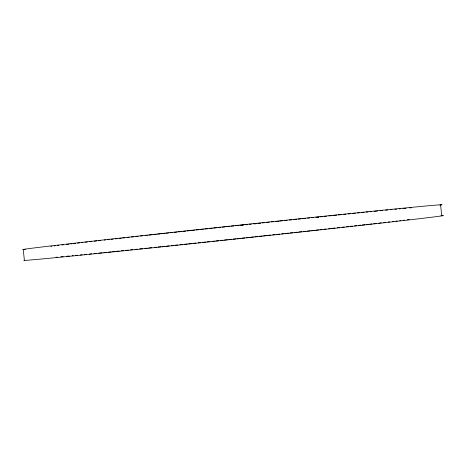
<?xml version="1.0" encoding="UTF-8"?>
<svg xmlns="http://www.w3.org/2000/svg" width="465" height="465" viewBox="0 0 465 465"><rect width="100%" height="100%" fill="white"/><g stroke="black" fill="none" stroke-linecap="round" stroke-linejoin="round"><path stroke-width="0.7" d="M440.564 204.774L441.75 215.87M23.25 249.618L24.383 260.226A210.895 1.279 -6.1 0 0 241.788 238.371A210.895 1.279 -6.1 0 0 440.994 215.603M409.183 219.538A188.755 1.139 -6.1 0 1 407.299 219.771M404.225 220.143A188.755 1.139 -6.1 0 1 403.155 220.27M400.917 220.538A188.755 1.139 -6.1 0 1 399.743 220.677M397.284 220.968A188.755 1.139 -6.1 0 1 396 221.119M394.006 221.352A188.755 1.139 -6.1 0 1 392.634 221.509M389.792 221.84A188.755 1.139 -6.1 0 1 388.316 222.014M385.27 222.363A188.755 1.139 -6.1 0 1 383.701 222.543M381.288 222.822A188.755 1.139 -6.1 0 1 378.806 223.107M376.266 223.398A188.755 1.139 -6.1 0 1 373.662 223.694M371.843 223.898A188.755 1.139 -6.1 0 1 369.989 224.107M368.733 224.252A188.755 1.139 -6.1 0 1 366.164 224.543M364.862 224.688A188.755 1.139 -6.1 0 1 362.2 224.99M360.846 225.141A188.755 1.139 -6.1 0 1 358.788 225.374M356.696 225.606A188.755 1.139 -6.1 0 1 354.574 225.845M352.418 226.089A188.755 1.139 -6.1 0 1 350.238 226.333M348.762 226.496A188.755 1.139 -6.1 0 1 346.53 226.746M344.269 226.996A188.755 1.139 -6.1 0 1 341.984 227.251M339.677 227.507A188.755 1.139 -6.1 0 1 337.346 227.763M334.986 228.024A188.755 1.139 -6.1 0 1 331.818 228.379M330.22 228.553A188.755 1.139 -6.1 0 1 328.616 228.734M325.994 229.018A188.755 1.139 -6.1 0 1 324.006 229.239M322.001 229.46A188.755 1.139 -6.1 0 1 319.972 229.687M318.612 229.832A188.755 1.139 -6.1 0 1 315.863 230.134M314.48 230.285A188.755 1.139 -6.1 0 1 311.69 230.594M310.277 230.75A188.755 1.139 -6.1 0 1 307.446 231.059M306.022 231.215A188.755 1.139 -6.1 0 1 303.151 231.529M301.704 231.686A188.755 1.139 -6.1 0 1 298.797 232.006M297.338 232.163A188.755 1.139 -6.1 0 1 294.409 232.483M292.933 232.645A188.755 1.139 -6.1 0 1 289.974 232.965M288.492 233.128A188.755 1.139 -6.1 0 1 285.51 233.453M284.022 233.61A188.755 1.139 -6.1 0 1 281.778 233.854M279.529 234.098A188.755 1.139 -6.1 0 1 276.524 234.424M275.018 234.587A188.755 1.139 -6.1 0 1 272.763 234.831M270.659 235.058A188.755 1.139 -6.1 0 1 267.846 235.366M266.428 235.517A188.755 1.139 -6.1 0 1 263.585 235.825M262.155 235.976A188.755 1.139 -6.1 0 1 259.29 236.284M257.854 236.441A188.755 1.139 -6.1 0 1 254.971 236.749M253.524 236.906A188.755 1.139 -6.1 0 1 250.629 237.22M249.176 237.377A188.755 1.139 -6.1 0 1 246.27 237.685M244.811 237.842A188.755 1.139 -6.1 0 1 241.899 238.156M240.44 238.313A188.755 1.139 -6.1 0 1 237.528 238.621M236.069 238.778A188.755 1.139 -6.1 0 1 233.151 239.091M231.698 239.248A188.755 1.139 -6.1 0 1 228.786 239.556M227.333 239.713A188.755 1.139 -6.1 0 1 224.432 240.021M222.985 240.173A188.755 1.139 -6.1 0 1 220.096 240.481M218.655 240.638A188.755 1.139 -6.1 0 1 215.783 240.94M214.353 241.091A188.755 1.139 -6.1 0 1 212.214 241.323M210 241.556A188.755 1.139 -6.1 0 1 207.041 241.87M205.565 242.027A188.755 1.139 -6.1 0 1 202.612 242.341M200.398 242.573A188.755 1.139 -6.1 0 1 198.183 242.806M195.974 243.038A188.755 1.139 -6.1 0 1 193.033 243.352M191.563 243.503A188.755 1.139 -6.1 0 1 188.639 243.817M187.18 243.968A188.755 1.139 -6.1 0 1 184.268 244.276M182.821 244.427A188.755 1.139 -6.1 0 1 179.932 244.73M177.781 244.956A188.755 1.139 -6.1 0 1 174.921 245.258M173.503 245.404A188.755 1.139 -6.1 0 1 171.382 245.625M169.272 245.846A188.755 1.139 -6.1 0 1 166.482 246.142M165.092 246.287A188.755 1.139 -6.1 0 1 162.337 246.572M160.971 246.717A188.755 1.139 -6.1 0 1 158.263 246.996M156.914 247.136A188.755 1.139 -6.1 0 1 154.246 247.415M151.886 247.659A188.755 1.139 -6.1 0 1 148.754 247.984M147.196 248.147A188.755 1.139 -6.1 0 1 144.871 248.391M142.563 248.63A188.755 1.139 -6.1 0 1 139.512 248.944M137.239 249.176A188.755 1.139 -6.1 0 1 134.995 249.409M132.763 249.641A188.755 1.139 -6.1 0 1 130.56 249.868M128.375 250.089A188.755 1.139 -6.1 0 1 125.504 250.385M123.376 250.606A188.755 1.139 -6.1 0 1 121.272 250.821M119.197 251.03A188.755 1.139 -6.1 0 1 116.477 251.309M115.134 251.449A188.755 1.139 -6.1 0 1 112.484 251.716M111.182 251.85A188.755 1.139 -6.1 0 1 108.618 252.111M106.729 252.297A188.755 1.139 -6.1 0 1 103.782 252.6M102.097 252.768A188.755 1.139 -6.1 0 1 98.789 253.1M96.36 253.344A188.755 1.139 -6.1 0 1 93.977 253.582M91.646 253.814A188.755 1.139 -6.1 0 1 89.373 254.041M86.42 254.338A188.755 1.139 -6.1 0 1 84.275 254.547M82.189 254.756A188.755 1.139 -6.1 0 1 80.16 254.954M77.556 255.209A188.755 1.139 -6.1 0 1 75.667 255.395M73.255 255.628A188.755 1.139 -6.1 0 1 72.092 255.738M69.436 255.994A188.755 1.139 -6.1 0 1 66.664 256.262M63.223 256.587A188.755 1.139 -6.1 0 1 60.839 256.808M57.271 257.133A188.755 1.139 -6.1 0 1 55.98 257.25M241.852 225.269A166.958 1 -6.1 0 1 243.3 225.118M246.188 224.81A166.958 1 -6.1 0 1 247.63 224.659M254.797 223.898A166.958 1 -6.1 0 1 256.221 223.746M259.057 223.444A166.958 1 -6.1 0 1 260.47 223.293M277.239 221.526A166.958 1 -6.1 0 1 278.715 221.369M316.956 217.382A166.958 1 -6.1 0 1 318.548 217.219M50.912 246.34A188.755 1.139 -6.1 0 1 51.911 246.212M54.149 245.927A188.755 1.139 -6.1 0 1 55.393 245.77M57.41 245.52A188.755 1.139 -6.1 0 1 58.852 245.346M61.979 244.968A188.755 1.139 -6.1 0 1 63.659 244.764M66.315 244.451A188.755 1.139 -6.1 0 1 69.14 244.119M70.831 243.922A188.755 1.139 -6.1 0 1 71.988 243.782M73.784 243.573A188.755 1.139 -6.1 0 1 75.644 243.358M77.568 243.137A188.755 1.139 -6.1 0 1 79.55 242.904M81.596 242.672A188.755 1.139 -6.1 0 1 82.991 242.509M85.13 242.265A188.755 1.139 -6.1 0 1 87.333 242.009M89.588 241.754A188.755 1.139 -6.1 0 1 91.896 241.492M94.256 241.225A188.755 1.139 -6.1 0 1 96.662 240.951M98.295 240.765A188.755 1.139 -6.1 0 1 100.783 240.486M104.172 240.103A188.755 1.139 -6.1 0 1 105.41 239.963M107.299 239.754A188.755 1.139 -6.1 0 1 109.211 239.539M111.158 239.318A188.755 1.139 -6.1 0 1 113.14 239.097M115.146 238.87A188.755 1.139 -6.1 0 1 117.18 238.644M119.243 238.417A188.755 1.139 -6.1 0 1 121.336 238.179M122.743 238.028A188.755 1.139 -6.1 0 1 124.876 237.789M127.032 237.545A188.755 1.139 -6.1 0 1 129.218 237.307M131.421 237.063A188.755 1.139 -6.1 0 1 133.647 236.813M135.896 236.569A188.755 1.139 -6.1 0 1 138.157 236.319M140.442 236.063A188.755 1.139 -6.1 0 1 142.743 235.813M145.063 235.557A188.755 1.139 -6.1 0 1 147.393 235.302M148.957 235.127A188.755 1.139 -6.1 0 1 152.102 234.784M153.555 234.622A188.755 1.139 -6.1 0 1 156.228 234.331M157.577 234.18A188.755 1.139 -6.1 0 1 160.291 233.883M161.663 233.732A188.755 1.139 -6.1 0 1 164.418 233.436M165.807 233.279A188.755 1.139 -6.1 0 1 168.603 232.977M170.01 232.826A188.755 1.139 -6.1 0 1 172.841 232.517M174.265 232.361A188.755 1.139 -6.1 0 1 177.124 232.047M178.56 231.89A188.755 1.139 -6.1 0 1 181.449 231.582M182.896 231.419A188.755 1.139 -6.1 0 1 185.802 231.105M187.261 230.948A188.755 1.139 -6.1 0 1 190.191 230.628M191.656 230.471A188.755 1.139 -6.1 0 1 194.597 230.152M196.067 229.995A188.755 1.139 -6.1 0 1 199.02 229.675M200.491 229.518A188.755 1.139 -6.1 0 1 203.449 229.199M204.926 229.042A188.755 1.139 -6.1 0 1 207.878 228.722M209.36 228.559A188.755 1.139 -6.1 0 1 212.261 228.251M213.691 228.094A188.755 1.139 -6.1 0 1 216.556 227.786M217.992 227.635A188.755 1.139 -6.1 0 1 220.881 227.321M222.328 227.17A188.755 1.139 -6.1 0 1 225.223 226.856M226.676 226.705A188.755 1.139 -6.1 0 1 229.582 226.391M231.041 226.234A188.755 1.139 -6.1 0 1 233.953 225.926M235.412 225.769A188.755 1.139 -6.1 0 1 238.33 225.455M239.789 225.304A188.755 1.139 -6.1 0 1 243.433 224.915M244.886 224.758A188.755 1.139 -6.1 0 1 247.066 224.525M249.246 224.293A188.755 1.139 -6.1 0 1 251.42 224.066M253.588 223.834A188.755 1.139 -6.1 0 1 256.477 223.526M257.912 223.374A188.755 1.139 -6.1 0 1 260.063 223.148M262.202 222.921A188.755 1.139 -6.1 0 1 264.341 222.694M266.462 222.468A188.755 1.139 -6.1 0 1 269.281 222.171M271.386 221.95A188.755 1.139 -6.1 0 1 273.647 221.712M275.146 221.555A188.755 1.139 -6.1 0 1 278.151 221.235M279.651 221.078A188.755 1.139 -6.1 0 1 282.644 220.765M284.138 220.608A188.755 1.139 -6.1 0 1 287.12 220.294M289.346 220.061A188.755 1.139 -6.1 0 1 291.561 219.829M293.77 219.596A188.755 1.139 -6.1 0 1 296.705 219.288M298.158 219.137A188.755 1.139 -6.1 0 1 301.064 218.835M302.506 218.684A188.755 1.139 -6.1 0 1 305.371 218.381M307.505 218.161A188.755 1.139 -6.1 0 1 309.626 217.94M311.724 217.719A188.755 1.139 -6.1 0 1 313.817 217.504M315.886 217.289A188.755 1.139 -6.1 0 1 318.618 217.004M319.972 216.864A188.755 1.139 -6.1 0 1 322.652 216.585M323.983 216.452A188.755 1.139 -6.1 0 1 326.61 216.179M328.871 215.946A188.755 1.139 -6.1 0 1 332.062 215.615M333.643 215.452A188.755 1.139 -6.1 0 1 336.782 215.126M338.334 214.97A188.755 1.139 -6.1 0 1 341.415 214.656M343.693 214.417A188.755 1.139 -6.1 0 1 345.943 214.191M348.169 213.964A188.755 1.139 -6.1 0 1 350.366 213.737M352.534 213.516A188.755 1.139 -6.1 0 1 355.376 213.226M357.469 213.017A188.755 1.139 -6.1 0 1 359.532 212.807M361.555 212.604A188.755 1.139 -6.1 0 1 364.205 212.336M366.147 212.139A188.755 1.139 -6.1 0 1 368.053 211.947M369.925 211.761A188.755 1.139 -6.1 0 1 371.756 211.575M374.104 211.343A188.755 1.139 -6.1 0 1 377.516 211M379.998 210.755A188.755 1.139 -6.1 0 1 382.416 210.517M385.531 210.209A188.755 1.139 -6.1 0 1 387.781 209.988M390.67 209.703A188.755 1.139 -6.1 0 1 392.059 209.57M394.739 209.314A188.755 1.139 -6.1 0 1 396.657 209.128M399.08 208.895A188.755 1.139 -6.1 0 1 400.243 208.785M402.981 208.529A188.755 1.139 -6.1 0 1 406.067 208.244M409.712 207.913A188.755 1.139 -6.1 0 1 411.333 207.768M25.331 249.507A210.895 1.279 -6.1 0 1 231.227 226.013A210.895 1.279 -6.1 0 1 439.884 205.187"/></g></svg>
